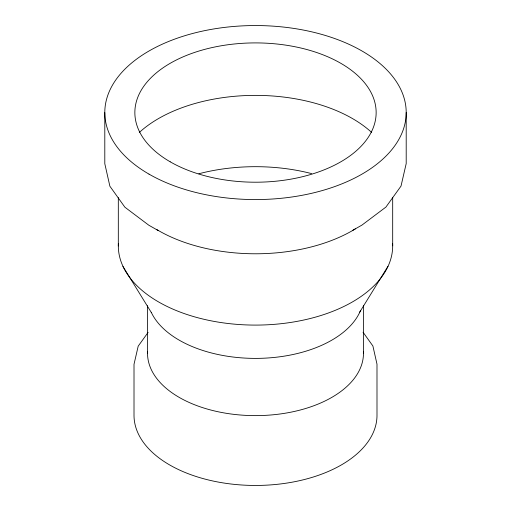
<?xml version="1.0" encoding="UTF-8"?>
<svg xmlns="http://www.w3.org/2000/svg" width="511" height="511" viewBox="0 0 511 511"><rect width="100%" height="100%" fill="white"/><g stroke="black" fill="none" stroke-linecap="round" stroke-linejoin="round"><path stroke-width="0.77" d="M147.526 353.376L147.526 305.68M363.474 353.197L363.474 305.501M359.75 312.1L387.958 266.32M148.113 332.367L138.194 346.158L134.01 364.311L134.01 415.386A121.497 70.141 0 0 0 255.641 485.45A121.497 70.141 0 0 0 376.997 415.226L376.99 364.151L372.896 345.998L363.04 332.214M352.392 230.518L361.948 225.095L385.92 207.076L401.014 186.093L406.2 163.577L406.2 112.503M158.384 230.646L148.822 225.223L124.888 207.204L109.878 186.215L104.8 163.692L104.8 112.612M122.94 266.455L151.167 312.272M392.684 197.489L392.684 245.823M118.316 197.623L118.316 245.957M392.62 243.536A137.184 79.205 0 0 1 255.615 325.092A137.184 79.205 0 0 1 118.373 243.67M198.836 173.759A137.184 79.205 0 0 1 311.544 173.593M360.485 310.611A107.974 62.336 0 0 1 256.976 358.383A107.974 62.336 0 0 1 151.243 312.266M355.343 228.896A137.184 79.205 0 0 1 156.366 229.324M139.299 132.483A137.184 79.205 0 0 1 371.65 132.432M363.436 351.651A107.974 62.336 0 0 1 255.66 415.622A107.974 62.336 0 0 1 147.558 351.836M170.195 161.808A120.641 69.649 0 0 0 372.034 130.586A120.641 69.649 0 0 0 224.278 45.281A120.641 69.649 0 0 0 170.195 161.808M148.995 174.117A150.707 87.011 0 0 0 401.09 135.032A150.707 87.011 0 0 0 216.415 28.527A150.707 87.011 0 0 0 148.995 174.117"/></g></svg>
